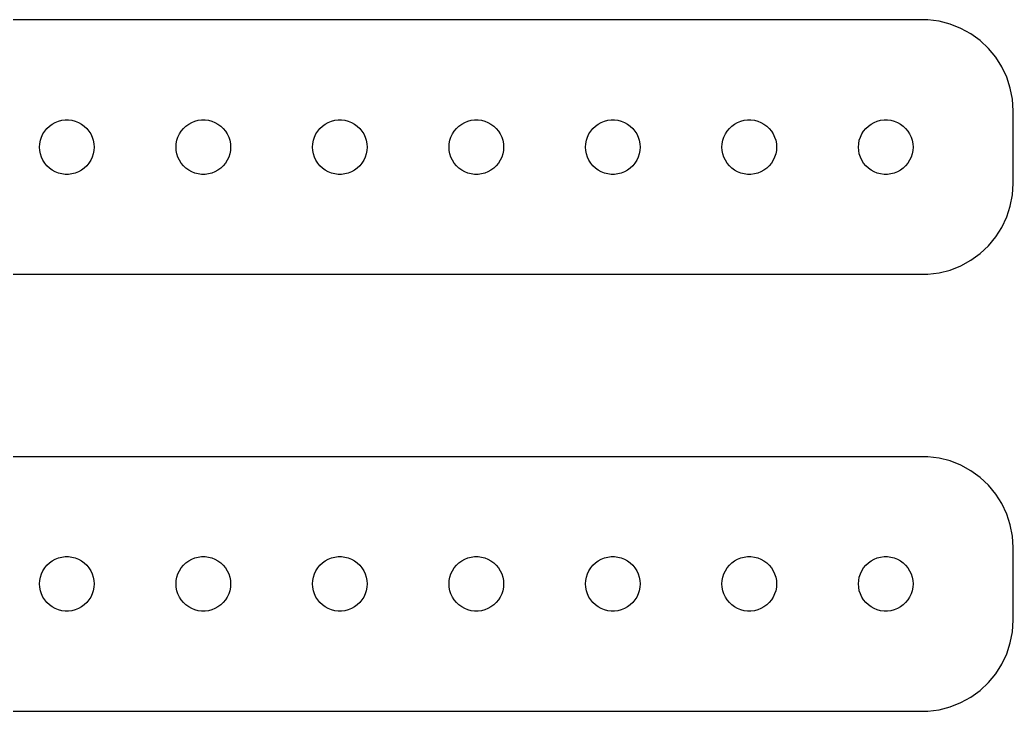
# Model space of a CAD drawing. Header units: metres. Extents: x -217 to 217, y 41 to 79.
# Drawn here: x 162.4 to 217, y 41 to 79 of the extents above; entities that cross this region are included whole.
import ezdxf

# ---------------------------------------------------------------- set-up
doc = ezdxf.new("R2010")
doc.units = ezdxf.units.M

msp = doc.modelspace()

# ---------------------------------------------------------------- linework, layer by layer
for p, q in [((212.314, 78.9901), (-212.314, 78.9901)), ((212.937, 78.9114), (212.314, 78.9901)), ((213.545, 78.7553), (212.937, 78.9114)), ((214.129, 78.5241), (213.545, 78.7553)), ((214.679, 78.2216), (214.129, 78.5241)), ((215.187, 77.8526), (214.679, 78.2216)), ((215.645, 77.4227), (215.187, 77.8526)), ((216.045, 76.9389), (215.645, 77.4227)), ((216.382, 76.4088), (216.045, 76.9389)), ((216.649, 75.8406), (216.382, 76.4088)), ((216.843, 75.2434), (216.649, 75.8406)), ((216.961, 74.6267), (216.843, 75.2434)), ((217, 74), (216.961, 74.6267)), ((217, 70), (217, 74)), ((163.907, 73.0268), (164.044, 73.1558)), ((164.044, 73.1558), (164.196, 73.2665)), ((164.196, 73.2665), (164.361, 73.3572)), ((164.361, 73.3572), (164.536, 73.4266)), ((164.536, 73.4266), (164.719, 73.4734)), ((164.719, 73.4734), (164.906, 73.497)), ((164.906, 73.497), (165.094, 73.497)), ((165.094, 73.497), (165.281, 73.4734)), ((165.281, 73.4734), (165.464, 73.4266)), ((165.464, 73.4266), (165.639, 73.3572)), ((165.639, 73.3572), (165.804, 73.2665)), ((165.804, 73.2665), (165.956, 73.1558)), ((165.956, 73.1558), (166.093, 73.0268)), ((171.407, 73.0268), (171.544, 73.1558)), ((171.544, 73.1558), (171.696, 73.2665)), ((171.696, 73.2665), (171.861, 73.3572)), ((171.861, 73.3572), (172.036, 73.4266)), ((172.036, 73.4266), (172.219, 73.4734)), ((172.219, 73.4734), (172.406, 73.497)), ((172.406, 73.497), (172.594, 73.497)), ((172.594, 73.497), (172.781, 73.4734)), ((172.781, 73.4734), (172.964, 73.4266)), ((172.964, 73.4266), (173.139, 73.3572)), ((173.139, 73.3572), (173.304, 73.2665)), ((173.304, 73.2665), (173.456, 73.1558)), ((173.456, 73.1558), (173.593, 73.0268)), ((178.907, 73.0268), (179.044, 73.1558)), ((179.044, 73.1558), (179.196, 73.2665)), ((179.196, 73.2665), (179.361, 73.3572)), ((179.361, 73.3572), (179.536, 73.4266)), ((179.536, 73.4266), (179.719, 73.4734)), ((179.719, 73.4734), (179.906, 73.497)), ((179.906, 73.497), (180.094, 73.497)), ((180.094, 73.497), (180.281, 73.4734)), ((180.281, 73.4734), (180.464, 73.4266)), ((180.464, 73.4266), (180.639, 73.3572)), ((180.639, 73.3572), (180.804, 73.2665)), ((180.804, 73.2665), (180.956, 73.1558)), ((180.956, 73.1558), (181.093, 73.0268)), ((186.407, 73.0268), (186.544, 73.1558)), ((186.544, 73.1558), (186.696, 73.2665)), ((186.696, 73.2665), (186.861, 73.3572)), ((186.861, 73.3572), (187.036, 73.4266)), ((187.036, 73.4266), (187.219, 73.4734)), ((187.219, 73.4734), (187.406, 73.497)), ((187.406, 73.497), (187.594, 73.497)), ((187.594, 73.497), (187.781, 73.4734)), ((187.781, 73.4734), (187.964, 73.4266)), ((187.964, 73.4266), (188.139, 73.3572)), ((188.139, 73.3572), (188.304, 73.2665)), ((188.304, 73.2665), (188.456, 73.1558)), ((188.456, 73.1558), (188.593, 73.0268)), ((193.907, 73.0268), (194.044, 73.1558)), ((194.044, 73.1558), (194.196, 73.2665)), ((194.196, 73.2665), (194.361, 73.3572)), ((194.361, 73.3572), (194.536, 73.4266)), ((194.536, 73.4266), (194.719, 73.4734)), ((194.719, 73.4734), (194.906, 73.497)), ((194.906, 73.497), (195.094, 73.497)), ((195.094, 73.497), (195.281, 73.4734)), ((195.281, 73.4734), (195.464, 73.4266)), ((195.464, 73.4266), (195.639, 73.3572)), ((195.639, 73.3572), (195.804, 73.2665)), ((195.804, 73.2665), (195.956, 73.1558)), ((195.956, 73.1558), (196.093, 73.0268)), ((201.407, 73.0268), (201.544, 73.1558)), ((201.544, 73.1558), (201.696, 73.2665)), ((201.696, 73.2665), (201.861, 73.3572)), ((201.861, 73.3572), (202.036, 73.4266)), ((202.036, 73.4266), (202.219, 73.4734)), ((202.219, 73.4734), (202.406, 73.497)), ((202.406, 73.497), (202.594, 73.497)), ((202.594, 73.497), (202.781, 73.4734)), ((202.781, 73.4734), (202.964, 73.4266)), ((202.964, 73.4266), (203.139, 73.3572)), ((203.139, 73.3572), (203.304, 73.2665)), ((203.304, 73.2665), (203.456, 73.1558)), ((203.456, 73.1558), (203.593, 73.0268)), ((208.907, 73.0268), (209.044, 73.1558)), ((209.044, 73.1558), (209.196, 73.2665)), ((209.196, 73.2665), (209.361, 73.3572)), ((209.361, 73.3572), (209.536, 73.4266)), ((209.536, 73.4266), (209.719, 73.4734)), ((209.719, 73.4734), (209.906, 73.497)), ((209.906, 73.497), (210.094, 73.497)), ((210.094, 73.497), (210.281, 73.4734)), ((210.281, 73.4734), (210.464, 73.4266)), ((210.464, 73.4266), (210.639, 73.3572)), ((210.639, 73.3572), (210.804, 73.2665)), ((210.804, 73.2665), (210.956, 73.1558)), ((210.956, 73.1558), (211.093, 73.0268)), ((163.605, 72.5522), (163.686, 72.7226)), ((163.686, 72.7226), (163.786, 72.8817)), ((163.786, 72.8817), (163.907, 73.0268)), ((166.093, 73.0268), (166.214, 72.8817)), ((166.214, 72.8817), (166.314, 72.7226)), ((166.314, 72.7226), (166.395, 72.5522)), ((171.105, 72.5522), (171.186, 72.7226)), ((171.186, 72.7226), (171.286, 72.8817)), ((171.286, 72.8817), (171.407, 73.0268)), ((173.593, 73.0268), (173.714, 72.8817)), ((173.714, 72.8817), (173.814, 72.7226)), ((173.814, 72.7226), (173.895, 72.5522)), ((178.605, 72.5522), (178.686, 72.7226)), ((178.686, 72.7226), (178.786, 72.8817)), ((178.786, 72.8817), (178.907, 73.0268)), ((181.093, 73.0268), (181.214, 72.8817)), ((181.214, 72.8817), (181.314, 72.7226)), ((181.314, 72.7226), (181.395, 72.5522)), ((186.105, 72.5522), (186.186, 72.7226)), ((186.186, 72.7226), (186.286, 72.8817)), ((186.286, 72.8817), (186.407, 73.0268)), ((188.593, 73.0268), (188.714, 72.8817)), ((188.714, 72.8817), (188.814, 72.7226)), ((188.814, 72.7226), (188.895, 72.5522)), ((193.605, 72.5522), (193.686, 72.7226)), ((193.686, 72.7226), (193.786, 72.8817)), ((193.786, 72.8817), (193.907, 73.0268)), ((196.093, 73.0268), (196.214, 72.8817)), ((196.214, 72.8817), (196.314, 72.7226)), ((196.314, 72.7226), (196.395, 72.5522)), ((201.105, 72.5522), (201.186, 72.7226)), ((201.186, 72.7226), (201.286, 72.8817)), ((201.286, 72.8817), (201.407, 73.0268)), ((203.593, 73.0268), (203.714, 72.8817)), ((203.714, 72.8817), (203.814, 72.7226)), ((203.814, 72.7226), (203.895, 72.5522)), ((208.605, 72.5522), (208.686, 72.7226)), ((208.686, 72.7226), (208.786, 72.8817)), ((208.786, 72.8817), (208.907, 73.0268)), ((211.093, 73.0268), (211.214, 72.8817)), ((211.214, 72.8817), (211.314, 72.7226)), ((211.314, 72.7226), (211.395, 72.5522)), ((163.5, 72), (163.512, 72.188)), ((163.512, 72.188), (163.547, 72.373)), ((163.547, 72.373), (163.605, 72.5522)), ((166.395, 72.5522), (166.453, 72.373)), ((166.453, 72.373), (166.488, 72.188)), ((166.488, 72.188), (166.5, 72)), ((171, 72), (171.012, 72.188)), ((171.012, 72.188), (171.047, 72.373)), ((171.047, 72.373), (171.105, 72.5522)), ((173.895, 72.5522), (173.953, 72.373)), ((173.953, 72.373), (173.988, 72.188)), ((173.988, 72.188), (174, 72)), ((178.5, 72), (178.512, 72.188)), ((178.512, 72.188), (178.547, 72.373)), ((178.547, 72.373), (178.605, 72.5522)), ((181.395, 72.5522), (181.453, 72.373)), ((181.453, 72.373), (181.488, 72.188)), ((181.488, 72.188), (181.5, 72)), ((186, 72), (186.012, 72.188)), ((186.012, 72.188), (186.047, 72.373)), ((186.047, 72.373), (186.105, 72.5522)), ((188.895, 72.5522), (188.953, 72.373)), ((188.953, 72.373), (188.988, 72.188)), ((188.988, 72.188), (189, 72)), ((193.5, 72), (193.512, 72.188)), ((193.512, 72.188), (193.547, 72.373)), ((193.547, 72.373), (193.605, 72.5522)), ((196.395, 72.5522), (196.453, 72.373)), ((196.453, 72.373), (196.488, 72.188)), ((196.488, 72.188), (196.5, 72)), ((201, 72), (201.012, 72.188)), ((201.012, 72.188), (201.047, 72.373)), ((201.047, 72.373), (201.105, 72.5522)), ((203.895, 72.5522), (203.953, 72.373)), ((203.953, 72.373), (203.988, 72.188)), ((203.988, 72.188), (204, 72)), ((208.5, 72), (208.512, 72.188)), ((208.512, 72.188), (208.547, 72.373)), ((208.547, 72.373), (208.605, 72.5522)), ((211.395, 72.5522), (211.453, 72.373)), ((211.453, 72.373), (211.488, 72.188)), ((211.488, 72.188), (211.5, 72)), ((163.512, 71.812), (163.5, 72)), ((163.547, 71.627), (163.512, 71.812)), ((163.605, 71.4478), (163.547, 71.627)), ((166.453, 71.627), (166.395, 71.4478)), ((166.488, 71.812), (166.453, 71.627)), ((166.5, 72), (166.488, 71.812)), ((171.012, 71.812), (171, 72)), ((171.047, 71.627), (171.012, 71.812)), ((171.105, 71.4478), (171.047, 71.627)), ((173.953, 71.627), (173.895, 71.4478)), ((173.988, 71.812), (173.953, 71.627)), ((174, 72), (173.988, 71.812)), ((178.512, 71.812), (178.5, 72)), ((178.547, 71.627), (178.512, 71.812)), ((178.605, 71.4478), (178.547, 71.627)), ((181.453, 71.627), (181.395, 71.4478)), ((181.488, 71.812), (181.453, 71.627)), ((181.5, 72), (181.488, 71.812)), ((186.012, 71.812), (186, 72)), ((186.047, 71.627), (186.012, 71.812)), ((186.105, 71.4478), (186.047, 71.627)), ((188.953, 71.627), (188.895, 71.4478)), ((188.988, 71.812), (188.953, 71.627)), ((189, 72), (188.988, 71.812)), ((193.512, 71.812), (193.5, 72)), ((193.547, 71.627), (193.512, 71.812)), ((193.605, 71.4478), (193.547, 71.627)), ((196.453, 71.627), (196.395, 71.4478)), ((196.488, 71.812), (196.453, 71.627)), ((196.5, 72), (196.488, 71.812)), ((201.012, 71.812), (201, 72)), ((201.047, 71.627), (201.012, 71.812)), ((201.105, 71.4478), (201.047, 71.627)), ((203.953, 71.627), (203.895, 71.4478)), ((203.988, 71.812), (203.953, 71.627)), ((204, 72), (203.988, 71.812)), ((208.512, 71.812), (208.5, 72)), ((208.547, 71.627), (208.512, 71.812)), ((208.605, 71.4478), (208.547, 71.627)), ((211.453, 71.627), (211.395, 71.4478)), ((211.488, 71.812), (211.453, 71.627)), ((211.5, 72), (211.488, 71.812)), ((163.686, 71.2774), (163.605, 71.4478)), ((163.786, 71.1183), (163.686, 71.2774)), ((163.907, 70.9732), (163.786, 71.1183)), ((164.044, 70.8442), (163.907, 70.9732)), ((166.093, 70.9732), (165.956, 70.8442)), ((166.214, 71.1183), (166.093, 70.9732)), ((166.314, 71.2774), (166.214, 71.1183)), ((166.395, 71.4478), (166.314, 71.2774)), ((171.186, 71.2774), (171.105, 71.4478)), ((171.286, 71.1183), (171.186, 71.2774)), ((171.407, 70.9732), (171.286, 71.1183)), ((171.544, 70.8442), (171.407, 70.9732)), ((173.593, 70.9732), (173.456, 70.8442)), ((173.714, 71.1183), (173.593, 70.9732)), ((173.814, 71.2774), (173.714, 71.1183)), ((173.895, 71.4478), (173.814, 71.2774)), ((178.686, 71.2774), (178.605, 71.4478)), ((178.786, 71.1183), (178.686, 71.2774)), ((178.907, 70.9732), (178.786, 71.1183)), ((179.044, 70.8442), (178.907, 70.9732)), ((181.093, 70.9732), (180.956, 70.8442)), ((181.214, 71.1183), (181.093, 70.9732)), ((181.314, 71.2774), (181.214, 71.1183)), ((181.395, 71.4478), (181.314, 71.2774)), ((186.186, 71.2774), (186.105, 71.4478)), ((186.286, 71.1183), (186.186, 71.2774)), ((186.407, 70.9732), (186.286, 71.1183)), ((186.544, 70.8442), (186.407, 70.9732)), ((188.593, 70.9732), (188.456, 70.8442)), ((188.714, 71.1183), (188.593, 70.9732)), ((188.814, 71.2774), (188.714, 71.1183)), ((188.895, 71.4478), (188.814, 71.2774)), ((193.686, 71.2774), (193.605, 71.4478)), ((193.786, 71.1183), (193.686, 71.2774)), ((193.907, 70.9732), (193.786, 71.1183)), ((194.044, 70.8442), (193.907, 70.9732)), ((196.093, 70.9732), (195.956, 70.8442)), ((196.214, 71.1183), (196.093, 70.9732)), ((196.314, 71.2774), (196.214, 71.1183)), ((196.395, 71.4478), (196.314, 71.2774)), ((201.186, 71.2774), (201.105, 71.4478)), ((201.286, 71.1183), (201.186, 71.2774)), ((201.407, 70.9732), (201.286, 71.1183)), ((201.544, 70.8442), (201.407, 70.9732)), ((203.593, 70.9732), (203.456, 70.8442)), ((203.714, 71.1183), (203.593, 70.9732)), ((203.814, 71.2774), (203.714, 71.1183)), ((203.895, 71.4478), (203.814, 71.2774)), ((208.686, 71.2774), (208.605, 71.4478)), ((208.786, 71.1183), (208.686, 71.2774)), ((208.907, 70.9732), (208.786, 71.1183)), ((209.044, 70.8442), (208.907, 70.9732)), ((211.093, 70.9732), (210.956, 70.8442)), ((211.214, 71.1183), (211.093, 70.9732)), ((211.314, 71.2774), (211.214, 71.1183)), ((211.395, 71.4478), (211.314, 71.2774)), ((164.196, 70.7335), (164.044, 70.8442)), ((164.361, 70.6428), (164.196, 70.7335)), ((164.536, 70.5734), (164.361, 70.6428)), ((164.719, 70.5266), (164.536, 70.5734)), ((164.906, 70.503), (164.719, 70.5266)), ((165.094, 70.503), (164.906, 70.503)), ((165.281, 70.5266), (165.094, 70.503)), ((165.464, 70.5734), (165.281, 70.5266)), ((165.639, 70.6428), (165.464, 70.5734)), ((165.804, 70.7335), (165.639, 70.6428)), ((165.956, 70.8442), (165.804, 70.7335)), ((171.696, 70.7335), (171.544, 70.8442)), ((171.861, 70.6428), (171.696, 70.7335)), ((172.036, 70.5734), (171.861, 70.6428)), ((172.219, 70.5266), (172.036, 70.5734)), ((172.406, 70.503), (172.219, 70.5266)), ((172.594, 70.503), (172.406, 70.503)), ((172.781, 70.5266), (172.594, 70.503)), ((172.964, 70.5734), (172.781, 70.5266)), ((173.139, 70.6428), (172.964, 70.5734)), ((173.304, 70.7335), (173.139, 70.6428)), ((173.456, 70.8442), (173.304, 70.7335)), ((179.196, 70.7335), (179.044, 70.8442)), ((179.361, 70.6428), (179.196, 70.7335)), ((179.536, 70.5734), (179.361, 70.6428)), ((179.719, 70.5266), (179.536, 70.5734)), ((179.906, 70.503), (179.719, 70.5266)), ((180.094, 70.503), (179.906, 70.503)), ((180.281, 70.5266), (180.094, 70.503)), ((180.464, 70.5734), (180.281, 70.5266)), ((180.639, 70.6428), (180.464, 70.5734)), ((180.804, 70.7335), (180.639, 70.6428)), ((180.956, 70.8442), (180.804, 70.7335)), ((186.696, 70.7335), (186.544, 70.8442)), ((186.861, 70.6428), (186.696, 70.7335)), ((187.036, 70.5734), (186.861, 70.6428)), ((187.219, 70.5266), (187.036, 70.5734)), ((187.406, 70.503), (187.219, 70.5266)), ((187.594, 70.503), (187.406, 70.503)), ((187.781, 70.5266), (187.594, 70.503)), ((187.964, 70.5734), (187.781, 70.5266)), ((188.139, 70.6428), (187.964, 70.5734)), ((188.304, 70.7335), (188.139, 70.6428)), ((188.456, 70.8442), (188.304, 70.7335)), ((194.196, 70.7335), (194.044, 70.8442)), ((194.361, 70.6428), (194.196, 70.7335)), ((194.536, 70.5734), (194.361, 70.6428)), ((194.719, 70.5266), (194.536, 70.5734)), ((194.906, 70.503), (194.719, 70.5266)), ((195.094, 70.503), (194.906, 70.503)), ((195.281, 70.5266), (195.094, 70.503)), ((195.464, 70.5734), (195.281, 70.5266)), ((195.639, 70.6428), (195.464, 70.5734)), ((195.804, 70.7335), (195.639, 70.6428)), ((195.956, 70.8442), (195.804, 70.7335)), ((201.696, 70.7335), (201.544, 70.8442)), ((201.861, 70.6428), (201.696, 70.7335)), ((202.036, 70.5734), (201.861, 70.6428)), ((202.219, 70.5266), (202.036, 70.5734)), ((202.406, 70.503), (202.219, 70.5266)), ((202.594, 70.503), (202.406, 70.503)), ((202.781, 70.5266), (202.594, 70.503)), ((202.964, 70.5734), (202.781, 70.5266)), ((203.139, 70.6428), (202.964, 70.5734)), ((203.304, 70.7335), (203.139, 70.6428)), ((203.456, 70.8442), (203.304, 70.7335)), ((209.196, 70.7335), (209.044, 70.8442)), ((209.361, 70.6428), (209.196, 70.7335)), ((209.536, 70.5734), (209.361, 70.6428)), ((209.719, 70.5266), (209.536, 70.5734)), ((209.906, 70.503), (209.719, 70.5266)), ((210.094, 70.503), (209.906, 70.503)), ((210.281, 70.5266), (210.094, 70.503)), ((210.464, 70.5734), (210.281, 70.5266)), ((210.639, 70.6428), (210.464, 70.5734)), ((210.804, 70.7335), (210.639, 70.6428)), ((210.956, 70.8442), (210.804, 70.7335)), ((216.961, 69.3733), (217, 70)), ((216.843, 68.7566), (216.961, 69.3733)), ((216.649, 68.1594), (216.843, 68.7566)), ((216.382, 67.5912), (216.649, 68.1594)), ((216.045, 67.0611), (216.382, 67.5912)), ((215.645, 66.5773), (216.045, 67.0611)), ((214.679, 65.7784), (215.187, 66.1474)), ((215.187, 66.1474), (215.645, 66.5773)), ((214.129, 65.4759), (214.679, 65.7784)), ((-212.314, 65.0099), (212.314, 65.0099)), ((212.314, 65.0099), (212.937, 65.0886)), ((212.937, 65.0886), (213.545, 65.2447)), ((213.545, 65.2447), (214.129, 65.4759)), ((212.314, 54.9901), (-212.314, 54.9901)), ((212.937, 54.9114), (212.314, 54.9901)), ((213.545, 54.7553), (212.937, 54.9114)), ((214.129, 54.5241), (213.545, 54.7553)), ((214.679, 54.2216), (214.129, 54.5241)), ((215.187, 53.8526), (214.679, 54.2216)), ((215.645, 53.4227), (215.187, 53.8526)), ((216.045, 52.9389), (215.645, 53.4227)), ((216.382, 52.4088), (216.045, 52.9389)), ((216.649, 51.8406), (216.382, 52.4088)), ((216.843, 51.2434), (216.649, 51.8406)), ((216.961, 50.6267), (216.843, 51.2434)), ((217, 50), (216.961, 50.6267)), ((217, 46), (217, 50)), ((163.907, 49.0268), (164.044, 49.1558)), ((164.044, 49.1558), (164.196, 49.2665)), ((164.196, 49.2665), (164.361, 49.3572)), ((164.361, 49.3572), (164.536, 49.4266)), ((164.536, 49.4266), (164.719, 49.4734)), ((164.719, 49.4734), (164.906, 49.497)), ((164.906, 49.497), (165.094, 49.497)), ((165.094, 49.497), (165.281, 49.4734)), ((165.281, 49.4734), (165.464, 49.4266)), ((165.464, 49.4266), (165.639, 49.3572)), ((165.639, 49.3572), (165.804, 49.2665)), ((165.804, 49.2665), (165.956, 49.1558)), ((165.956, 49.1558), (166.093, 49.0268)), ((171.407, 49.0268), (171.544, 49.1558)), ((171.544, 49.1558), (171.696, 49.2665)), ((171.696, 49.2665), (171.861, 49.3572)), ((171.861, 49.3572), (172.036, 49.4266)), ((172.036, 49.4266), (172.219, 49.4734)), ((172.219, 49.4734), (172.406, 49.497)), ((172.406, 49.497), (172.594, 49.497)), ((172.594, 49.497), (172.781, 49.4734)), ((172.781, 49.4734), (172.964, 49.4266)), ((172.964, 49.4266), (173.139, 49.3572)), ((173.139, 49.3572), (173.304, 49.2665)), ((173.304, 49.2665), (173.456, 49.1558)), ((173.456, 49.1558), (173.593, 49.0268)), ((178.907, 49.0268), (179.044, 49.1558)), ((179.044, 49.1558), (179.196, 49.2665)), ((179.196, 49.2665), (179.361, 49.3572)), ((179.361, 49.3572), (179.536, 49.4266)), ((179.536, 49.4266), (179.719, 49.4734)), ((179.719, 49.4734), (179.906, 49.497)), ((179.906, 49.497), (180.094, 49.497)), ((180.094, 49.497), (180.281, 49.4734)), ((180.281, 49.4734), (180.464, 49.4266)), ((180.464, 49.4266), (180.639, 49.3572)), ((180.639, 49.3572), (180.804, 49.2665)), ((180.804, 49.2665), (180.956, 49.1558)), ((180.956, 49.1558), (181.093, 49.0268)), ((186.407, 49.0268), (186.544, 49.1558)), ((186.544, 49.1558), (186.696, 49.2665)), ((186.696, 49.2665), (186.861, 49.3572)), ((186.861, 49.3572), (187.036, 49.4266)), ((187.036, 49.4266), (187.219, 49.4734)), ((187.219, 49.4734), (187.406, 49.497)), ((187.406, 49.497), (187.594, 49.497)), ((187.594, 49.497), (187.781, 49.4734)), ((187.781, 49.4734), (187.964, 49.4266)), ((187.964, 49.4266), (188.139, 49.3572)), ((188.139, 49.3572), (188.304, 49.2665)), ((188.304, 49.2665), (188.456, 49.1558)), ((188.456, 49.1558), (188.593, 49.0268)), ((193.907, 49.0268), (194.044, 49.1558)), ((194.044, 49.1558), (194.196, 49.2665)), ((194.196, 49.2665), (194.361, 49.3572)), ((194.361, 49.3572), (194.536, 49.4266)), ((194.536, 49.4266), (194.719, 49.4734)), ((194.719, 49.4734), (194.906, 49.497)), ((194.906, 49.497), (195.094, 49.497)), ((195.094, 49.497), (195.281, 49.4734)), ((195.281, 49.4734), (195.464, 49.4266)), ((195.464, 49.4266), (195.639, 49.3572)), ((195.639, 49.3572), (195.804, 49.2665)), ((195.804, 49.2665), (195.956, 49.1558)), ((195.956, 49.1558), (196.093, 49.0268)), ((201.407, 49.0268), (201.544, 49.1558)), ((201.544, 49.1558), (201.696, 49.2665)), ((201.696, 49.2665), (201.861, 49.3572)), ((201.861, 49.3572), (202.036, 49.4266)), ((202.036, 49.4266), (202.219, 49.4734)), ((202.219, 49.4734), (202.406, 49.497)), ((202.406, 49.497), (202.594, 49.497)), ((202.594, 49.497), (202.781, 49.4734)), ((202.781, 49.4734), (202.964, 49.4266)), ((202.964, 49.4266), (203.139, 49.3572)), ((203.139, 49.3572), (203.304, 49.2665)), ((203.304, 49.2665), (203.456, 49.1558)), ((203.456, 49.1558), (203.593, 49.0268)), ((208.907, 49.0268), (209.044, 49.1558)), ((209.044, 49.1558), (209.196, 49.2665)), ((209.196, 49.2665), (209.361, 49.3572)), ((209.361, 49.3572), (209.536, 49.4266)), ((209.536, 49.4266), (209.719, 49.4734)), ((209.719, 49.4734), (209.906, 49.497)), ((209.906, 49.497), (210.094, 49.497)), ((210.094, 49.497), (210.281, 49.4734)), ((210.281, 49.4734), (210.464, 49.4266)), ((210.464, 49.4266), (210.639, 49.3572)), ((210.639, 49.3572), (210.804, 49.2665)), ((210.804, 49.2665), (210.956, 49.1558)), ((210.956, 49.1558), (211.093, 49.0268)), ((163.605, 48.5522), (163.686, 48.7226)), ((163.686, 48.7226), (163.786, 48.8817)), ((163.786, 48.8817), (163.907, 49.0268)), ((166.093, 49.0268), (166.214, 48.8817)), ((166.214, 48.8817), (166.314, 48.7226)), ((166.314, 48.7226), (166.395, 48.5522)), ((171.105, 48.5522), (171.186, 48.7226)), ((171.186, 48.7226), (171.286, 48.8817)), ((171.286, 48.8817), (171.407, 49.0268)), ((173.593, 49.0268), (173.714, 48.8817)), ((173.714, 48.8817), (173.814, 48.7226)), ((173.814, 48.7226), (173.895, 48.5522)), ((178.605, 48.5522), (178.686, 48.7226)), ((178.686, 48.7226), (178.786, 48.8817)), ((178.786, 48.8817), (178.907, 49.0268)), ((181.093, 49.0268), (181.214, 48.8817)), ((181.214, 48.8817), (181.314, 48.7226)), ((181.314, 48.7226), (181.395, 48.5522)), ((186.105, 48.5522), (186.186, 48.7226)), ((186.186, 48.7226), (186.286, 48.8817)), ((186.286, 48.8817), (186.407, 49.0268)), ((188.593, 49.0268), (188.714, 48.8817)), ((188.714, 48.8817), (188.814, 48.7226)), ((188.814, 48.7226), (188.895, 48.5522)), ((193.605, 48.5522), (193.686, 48.7226)), ((193.686, 48.7226), (193.786, 48.8817)), ((193.786, 48.8817), (193.907, 49.0268)), ((196.093, 49.0268), (196.214, 48.8817)), ((196.214, 48.8817), (196.314, 48.7226)), ((196.314, 48.7226), (196.395, 48.5522)), ((201.105, 48.5522), (201.186, 48.7226)), ((201.186, 48.7226), (201.286, 48.8817)), ((201.286, 48.8817), (201.407, 49.0268)), ((203.593, 49.0268), (203.714, 48.8817)), ((203.714, 48.8817), (203.814, 48.7226)), ((203.814, 48.7226), (203.895, 48.5522)), ((208.605, 48.5522), (208.686, 48.7226)), ((208.686, 48.7226), (208.786, 48.8817)), ((208.786, 48.8817), (208.907, 49.0268)), ((211.093, 49.0268), (211.214, 48.8817)), ((211.214, 48.8817), (211.314, 48.7226)), ((211.314, 48.7226), (211.395, 48.5522)), ((163.5, 48), (163.512, 48.188)), ((163.512, 48.188), (163.547, 48.373)), ((163.547, 48.373), (163.605, 48.5522)), ((166.395, 48.5522), (166.453, 48.373)), ((166.453, 48.373), (166.488, 48.188)), ((166.488, 48.188), (166.5, 48)), ((171, 48), (171.012, 48.188)), ((171.012, 48.188), (171.047, 48.373)), ((171.047, 48.373), (171.105, 48.5522)), ((173.895, 48.5522), (173.953, 48.373)), ((173.953, 48.373), (173.988, 48.188)), ((173.988, 48.188), (174, 48)), ((178.5, 48), (178.512, 48.188)), ((178.512, 48.188), (178.547, 48.373)), ((178.547, 48.373), (178.605, 48.5522)), ((181.395, 48.5522), (181.453, 48.373)), ((181.453, 48.373), (181.488, 48.188)), ((181.488, 48.188), (181.5, 48)), ((186, 48), (186.012, 48.188)), ((186.012, 48.188), (186.047, 48.373)), ((186.047, 48.373), (186.105, 48.5522)), ((188.895, 48.5522), (188.953, 48.373)), ((188.953, 48.373), (188.988, 48.188)), ((188.988, 48.188), (189, 48)), ((193.5, 48), (193.512, 48.188)), ((193.512, 48.188), (193.547, 48.373)), ((193.547, 48.373), (193.605, 48.5522)), ((196.395, 48.5522), (196.453, 48.373)), ((196.453, 48.373), (196.488, 48.188)), ((196.488, 48.188), (196.5, 48)), ((201, 48), (201.012, 48.188)), ((201.012, 48.188), (201.047, 48.373)), ((201.047, 48.373), (201.105, 48.5522)), ((203.895, 48.5522), (203.953, 48.373)), ((203.953, 48.373), (203.988, 48.188)), ((203.988, 48.188), (204, 48)), ((208.5, 48), (208.512, 48.188)), ((208.512, 48.188), (208.547, 48.373)), ((208.547, 48.373), (208.605, 48.5522)), ((211.395, 48.5522), (211.453, 48.373)), ((211.453, 48.373), (211.488, 48.188)), ((211.488, 48.188), (211.5, 48)), ((163.512, 47.812), (163.5, 48)), ((163.547, 47.627), (163.512, 47.812)), ((163.605, 47.4478), (163.547, 47.627)), ((166.453, 47.627), (166.395, 47.4478)), ((166.488, 47.812), (166.453, 47.627)), ((166.5, 48), (166.488, 47.812)), ((171.012, 47.812), (171, 48)), ((171.047, 47.627), (171.012, 47.812)), ((171.105, 47.4478), (171.047, 47.627)), ((173.953, 47.627), (173.895, 47.4478)), ((173.988, 47.812), (173.953, 47.627)), ((174, 48), (173.988, 47.812)), ((178.512, 47.812), (178.5, 48)), ((178.547, 47.627), (178.512, 47.812)), ((178.605, 47.4478), (178.547, 47.627)), ((181.453, 47.627), (181.395, 47.4478)), ((181.488, 47.812), (181.453, 47.627)), ((181.5, 48), (181.488, 47.812)), ((186.012, 47.812), (186, 48)), ((186.047, 47.627), (186.012, 47.812)), ((186.105, 47.4478), (186.047, 47.627)), ((188.953, 47.627), (188.895, 47.4478)), ((188.988, 47.812), (188.953, 47.627)), ((189, 48), (188.988, 47.812)), ((193.512, 47.812), (193.5, 48)), ((193.547, 47.627), (193.512, 47.812)), ((193.605, 47.4478), (193.547, 47.627)), ((196.453, 47.627), (196.395, 47.4478)), ((196.488, 47.812), (196.453, 47.627)), ((196.5, 48), (196.488, 47.812)), ((201.012, 47.812), (201, 48)), ((201.047, 47.627), (201.012, 47.812)), ((201.105, 47.4478), (201.047, 47.627)), ((203.953, 47.627), (203.895, 47.4478)), ((203.988, 47.812), (203.953, 47.627)), ((204, 48), (203.988, 47.812)), ((208.512, 47.812), (208.5, 48)), ((208.547, 47.627), (208.512, 47.812)), ((208.605, 47.4478), (208.547, 47.627)), ((211.453, 47.627), (211.395, 47.4478)), ((211.488, 47.812), (211.453, 47.627)), ((211.5, 48), (211.488, 47.812)), ((163.686, 47.2774), (163.605, 47.4478)), ((163.786, 47.1183), (163.686, 47.2774)), ((163.907, 46.9732), (163.786, 47.1183)), ((164.044, 46.8442), (163.907, 46.9732)), ((166.093, 46.9732), (165.956, 46.8442)), ((166.214, 47.1183), (166.093, 46.9732)), ((166.314, 47.2774), (166.214, 47.1183)), ((166.395, 47.4478), (166.314, 47.2774)), ((171.186, 47.2774), (171.105, 47.4478)), ((171.286, 47.1183), (171.186, 47.2774)), ((171.407, 46.9732), (171.286, 47.1183)), ((171.544, 46.8442), (171.407, 46.9732)), ((173.593, 46.9732), (173.456, 46.8442)), ((173.714, 47.1183), (173.593, 46.9732)), ((173.814, 47.2774), (173.714, 47.1183)), ((173.895, 47.4478), (173.814, 47.2774)), ((178.686, 47.2774), (178.605, 47.4478)), ((178.786, 47.1183), (178.686, 47.2774)), ((178.907, 46.9732), (178.786, 47.1183)), ((179.044, 46.8442), (178.907, 46.9732)), ((181.093, 46.9732), (180.956, 46.8442)), ((181.214, 47.1183), (181.093, 46.9732)), ((181.314, 47.2774), (181.214, 47.1183)), ((181.395, 47.4478), (181.314, 47.2774)), ((186.186, 47.2774), (186.105, 47.4478)), ((186.286, 47.1183), (186.186, 47.2774)), ((186.407, 46.9732), (186.286, 47.1183)), ((186.544, 46.8442), (186.407, 46.9732)), ((188.593, 46.9732), (188.456, 46.8442)), ((188.714, 47.1183), (188.593, 46.9732)), ((188.814, 47.2774), (188.714, 47.1183)), ((188.895, 47.4478), (188.814, 47.2774)), ((193.686, 47.2774), (193.605, 47.4478)), ((193.786, 47.1183), (193.686, 47.2774)), ((193.907, 46.9732), (193.786, 47.1183)), ((194.044, 46.8442), (193.907, 46.9732)), ((196.093, 46.9732), (195.956, 46.8442)), ((196.214, 47.1183), (196.093, 46.9732)), ((196.314, 47.2774), (196.214, 47.1183)), ((196.395, 47.4478), (196.314, 47.2774)), ((201.186, 47.2774), (201.105, 47.4478)), ((201.286, 47.1183), (201.186, 47.2774)), ((201.407, 46.9732), (201.286, 47.1183)), ((201.544, 46.8442), (201.407, 46.9732)), ((203.593, 46.9732), (203.456, 46.8442)), ((203.714, 47.1183), (203.593, 46.9732)), ((203.814, 47.2774), (203.714, 47.1183)), ((203.895, 47.4478), (203.814, 47.2774)), ((208.686, 47.2774), (208.605, 47.4478)), ((208.786, 47.1183), (208.686, 47.2774)), ((208.907, 46.9732), (208.786, 47.1183)), ((209.044, 46.8442), (208.907, 46.9732)), ((211.093, 46.9732), (210.956, 46.8442)), ((211.214, 47.1183), (211.093, 46.9732)), ((211.314, 47.2774), (211.214, 47.1183)), ((211.395, 47.4478), (211.314, 47.2774)), ((164.196, 46.7335), (164.044, 46.8442)), ((164.361, 46.6428), (164.196, 46.7335)), ((164.536, 46.5734), (164.361, 46.6428)), ((164.719, 46.5266), (164.536, 46.5734)), ((164.906, 46.503), (164.719, 46.5266)), ((165.094, 46.503), (164.906, 46.503)), ((165.281, 46.5266), (165.094, 46.503)), ((165.464, 46.5734), (165.281, 46.5266)), ((165.639, 46.6428), (165.464, 46.5734)), ((165.804, 46.7335), (165.639, 46.6428)), ((165.956, 46.8442), (165.804, 46.7335)), ((171.696, 46.7335), (171.544, 46.8442)), ((171.861, 46.6428), (171.696, 46.7335)), ((172.036, 46.5734), (171.861, 46.6428)), ((172.219, 46.5266), (172.036, 46.5734)), ((172.406, 46.503), (172.219, 46.5266)), ((172.594, 46.503), (172.406, 46.503)), ((172.781, 46.5266), (172.594, 46.503)), ((172.964, 46.5734), (172.781, 46.5266)), ((173.139, 46.6428), (172.964, 46.5734)), ((173.304, 46.7335), (173.139, 46.6428)), ((173.456, 46.8442), (173.304, 46.7335)), ((179.196, 46.7335), (179.044, 46.8442)), ((179.361, 46.6428), (179.196, 46.7335)), ((179.536, 46.5734), (179.361, 46.6428)), ((179.719, 46.5266), (179.536, 46.5734)), ((179.906, 46.503), (179.719, 46.5266)), ((180.094, 46.503), (179.906, 46.503)), ((180.281, 46.5266), (180.094, 46.503)), ((180.464, 46.5734), (180.281, 46.5266)), ((180.639, 46.6428), (180.464, 46.5734)), ((180.804, 46.7335), (180.639, 46.6428)), ((180.956, 46.8442), (180.804, 46.7335)), ((186.696, 46.7335), (186.544, 46.8442)), ((186.861, 46.6428), (186.696, 46.7335)), ((187.036, 46.5734), (186.861, 46.6428)), ((187.219, 46.5266), (187.036, 46.5734)), ((187.406, 46.503), (187.219, 46.5266)), ((187.594, 46.503), (187.406, 46.503)), ((187.781, 46.5266), (187.594, 46.503)), ((187.964, 46.5734), (187.781, 46.5266)), ((188.139, 46.6428), (187.964, 46.5734)), ((188.304, 46.7335), (188.139, 46.6428)), ((188.456, 46.8442), (188.304, 46.7335)), ((194.196, 46.7335), (194.044, 46.8442)), ((194.361, 46.6428), (194.196, 46.7335)), ((194.536, 46.5734), (194.361, 46.6428)), ((194.719, 46.5266), (194.536, 46.5734)), ((194.906, 46.503), (194.719, 46.5266)), ((195.094, 46.503), (194.906, 46.503)), ((195.281, 46.5266), (195.094, 46.503)), ((195.464, 46.5734), (195.281, 46.5266)), ((195.639, 46.6428), (195.464, 46.5734)), ((195.804, 46.7335), (195.639, 46.6428)), ((195.956, 46.8442), (195.804, 46.7335)), ((201.696, 46.7335), (201.544, 46.8442)), ((201.861, 46.6428), (201.696, 46.7335)), ((202.036, 46.5734), (201.861, 46.6428)), ((202.219, 46.5266), (202.036, 46.5734)), ((202.406, 46.503), (202.219, 46.5266)), ((202.594, 46.503), (202.406, 46.503)), ((202.781, 46.5266), (202.594, 46.503)), ((202.964, 46.5734), (202.781, 46.5266)), ((203.139, 46.6428), (202.964, 46.5734)), ((203.304, 46.7335), (203.139, 46.6428)), ((203.456, 46.8442), (203.304, 46.7335)), ((209.196, 46.7335), (209.044, 46.8442)), ((209.361, 46.6428), (209.196, 46.7335)), ((209.536, 46.5734), (209.361, 46.6428)), ((209.719, 46.5266), (209.536, 46.5734)), ((209.906, 46.503), (209.719, 46.5266)), ((210.094, 46.503), (209.906, 46.503)), ((210.281, 46.5266), (210.094, 46.503)), ((210.464, 46.5734), (210.281, 46.5266)), ((210.639, 46.6428), (210.464, 46.5734)), ((210.804, 46.7335), (210.639, 46.6428)), ((210.956, 46.8442), (210.804, 46.7335)), ((216.961, 45.3733), (217, 46)), ((216.843, 44.7566), (216.961, 45.3733)), ((216.649, 44.1594), (216.843, 44.7566)), ((216.382, 43.5912), (216.649, 44.1594)), ((216.045, 43.0611), (216.382, 43.5912)), ((215.187, 42.1474), (215.645, 42.5773)), ((215.645, 42.5773), (216.045, 43.0611)), ((214.679, 41.7784), (215.187, 42.1474)), ((214.129, 41.4759), (214.679, 41.7784)), ((-212.314, 41.0099), (212.314, 41.0099)), ((212.314, 41.0099), (212.937, 41.0886)), ((212.937, 41.0886), (213.545, 41.2447)), ((213.545, 41.2447), (214.129, 41.4759))]:
    msp.add_line(p, q)

doc.saveas('drawing.dxf')
